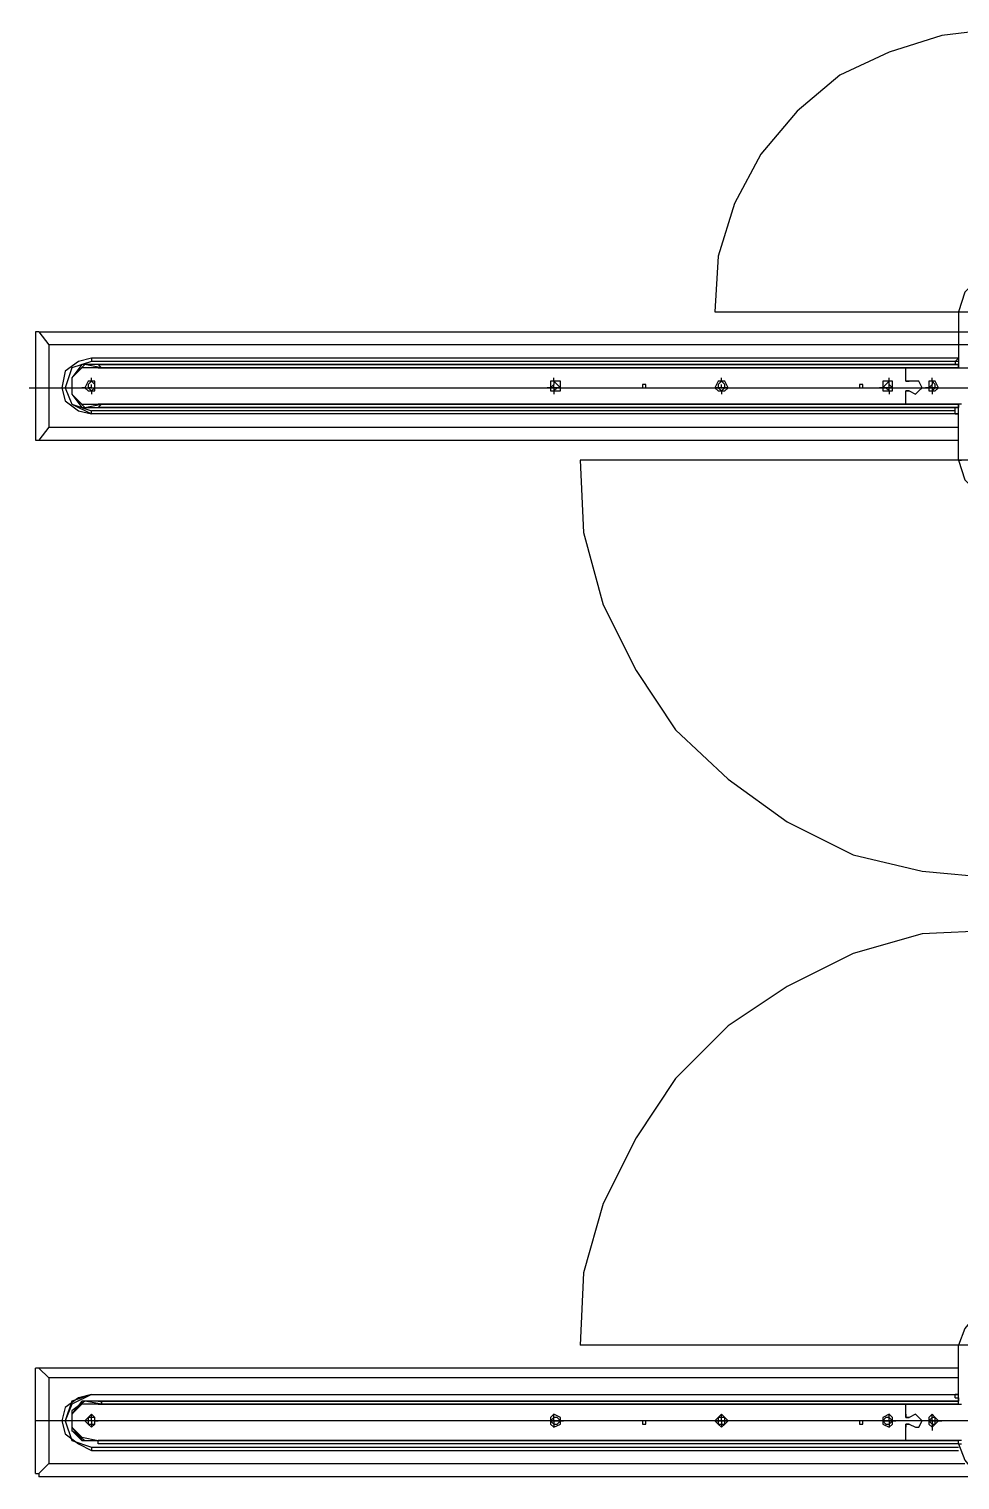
# Model space of a CAD drawing. Header units: millimetres. Extents: x -774950 to -670403, y -1165325 to -1109738.
# Drawn here: x -715954 to -714983, y -1149466 to -1147953 of the extents above; entities that cross this region are included whole.
import ezdxf

# ---------------------------------------------------------------- set-up
doc = ezdxf.new("R2010")
doc.units = ezdxf.units.MM
doc.header["$LTSCALE"] = 3000
doc.header["$MEASUREMENT"] = 0
for name, color, linetype in [('FURNITURE', 250, 'CONTINUOUS'), ('PDF_BORDTEXT', 7, 'CONTINUOUS'), ('PDF_DIMS', 7, 'CONTINUOUS'), ('PDF_FLs Combi Centre (N-W)', 7, 'CONTINUOUS'), ('PDF_FLs Right (W)', 7, 'CONTINUOUS'), ('PDF_NEW', 7, 'CONTINUOUS')]:
    doc.layers.add(name, color=color, linetype=linetype)

# ---------------------------------------------------------------- blocks, each defined once
blk = doc.blocks.new('G$C45963954')
at = {"layer": 'PDF_BORDTEXT', "color": 2, "true_color": 0xffff00}
blk.add_lwpolyline([(952.1, 342.9), (952.1, 966.7)], dxfattribs=at)
at = {"layer": 'PDF_DIMS', "color": 4, "true_color": 0x00ffff}
for points in [[(1036.1, -417.7), (1036.1, 1723.7)], [(2181.5, 1716.4), (2181.5, -410.4)]]:
    blk.add_lwpolyline(points, dxfattribs=at)
at = {"layer": 'PDF_FLs Combi Centre (N-W)', "color": 2}
for points in [[(974, -406.8), (974, 1712.8)], [(988.6, 1701.8), (988.6, -395.8)], [(1116.3, 193.3), (1196.6, 197), (1276.8, 218.9), (1349.8, 255.4), (1415.5, 299.1), (1470.2, 357.5), (1517.6, 423.2), (1554.1, 496.1), (1572.3, 572.7), (1579.6, 653), (1572.3, 736.9), (1554.1, 813.5), (1517.6, 886.5), (1470.2, 952.1), (1415.5, 1010.5), (1349.8, 1054.3), (1276.8, 1090.8), (1196.6, 1109), (1116.3, 1116.3)], [(1116.3, 1116.3), (1116.3, 193.3)], [(2097.6, 1116.3), (2017.4, 1109), (1940.8, 1090.8), (1867.8, 1054.3), (1802.1, 1010.5), (1743.8, 952.1), (1700, 886.5), (1663.5, 813.5), (1641.6, 736.9), (1638, 653), (1641.6, 572.7), (1663.5, 496.1), (1700, 423.2), (1743.8, 357.5), (1802.1, 299.1), (1867.8, 255.4), (1940.8, 218.9), (2017.4, 197), (2097.6, 193.3)], [(2097.6, 1116.3), (2097.6, 193.3)], [(952.1, 966.7), (890.1, 963.1), (831.8, 944.8), (777, 915.7), (729.6, 875.5), (689.5, 828.1), (663.9, 773.4), (645.7, 715), (638.4, 653), (645.7, 594.6), (663.9, 536.3), (689.5, 481.5), (729.6, 434.1), (777, 394), (831.8, 364.8), (890.1, 346.6), (952.1, 342.9)], [(1014.2, 554.5), (1014.2, 755.2)], [(952.1, 696.8), (930.3, 689.5), (915.7, 674.9), (908.4, 653), (915.7, 634.8), (930.3, 620.2), (952.1, 612.9)], [(1116.3, 612.9), (1138.2, 620.2), (1152.8, 634.8), (1160.1, 653), (1152.8, 674.9), (1138.2, 689.5), (1116.3, 696.8)], [(2243.6, 634.8), (2243.6, -406.8)], [(952.1, 612.9), (1014.2, 612.9)], [(1006.9, 609.2), (1003.2, 612.9)], [(1010.5, 612.9), (1010.5, 609.2)], [(1014.2, 612.9), (1010.5, 612.9)], [(1010.5, -341.1), (1010.5, 612.9)], [(1014.2, 612.9), (1014.2, -337.4)], [(1054.3, 616.5), (1054.3, 554.5)], [(1054.3, -337.4), (1054.3, 612.9)], [(1054.3, 612.9), (1057.9, 612.9)], [(1116.3, 612.9), (1054.3, 612.9)], [(1057.9, 612.9), (1057.9, 609.2)], [(1057.9, 612.9), (1057.9, -341.1)], [(1065.2, 609.2), (1065.2, 612.9)], [(1079.8, -395.8), (1079.8, 612.9)], [(1094.4, -406.8), (1094.4, 612.9)], [(2123.2, 612.9), (2123.2, -406.8)], [(2134.1, 612.9), (2134.1, -395.8)], [(2229, -395.8), (2229, 620.2)], [(1006.9, 609.2), (1010.5, 609.2)], [(1006.9, 609.2), (1006.9, -348.4)], [(1061.6, 609.2), (1057.9, 609.2)], [(1057.9, 598.3), (1057.9, 594.6)], [(1061.6, 609.2), (1061.6, -348.4)], [(1065.2, 609.2), (1061.6, 609.2)], [(1036.1, 591), (1036.1, 580)], [(1057.9, 594.6), (1057.9, -326.5)], [(1039.7, 558.2), (1043.3, 565.5), (1039.7, 569.1), (1036.1, 572.7), (1028.8, 569.1), (1028.8, 565.5), (1028.8, 558.2)], [(1039.7, 558.2), (1043.3, 565.5), (1039.7, 569.1), (1036.1, 572.7), (1028.8, 569.1), (1028.8, 565.5), (1028.8, 558.2)], [(1014.2, -341.1), (1014.2, 554.5)], [(1028.8, 554.5), (1014.2, 554.5)], [(1028.8, 554.5), (1014.2, 554.5)], [(1028.8, 554.5), (1028.8, 558.2)], [(1028.8, 558.2), (1028.8, 554.5)], [(1039.7, 558.2), (1039.7, 554.5)], [(1039.7, 554.5), (1039.7, 558.2)], [(1054.3, 554.5), (1039.7, 554.5)], [(1054.3, 554.5), (1039.7, 554.5)], [(1054.3, 554.5), (1054.3, -341.1)], [(1036.1, 539.9), (1036.1, 529)], [(1036.1, 357.5), (1036.1, 342.9)], [(1036.1, 171.5), (1036.1, 160.5)], [(1014.2, -337.4), (1010.5, -355.7), (1025.1, -370.3), (1043.3, -370.3), (1057.9, -355.7), (1054.3, -337.4)], [(1014.2, -337.4), (1010.5, -341.1)], [(1014.2, -333.8), (1014.2, -337.4)], [(1014.2, -341.1), (1014.2, -337.4)], [(1054.3, -337.4), (1054.3, -333.8)], [(1054.3, -337.4), (1054.3, -341.1)], [(1057.9, -341.1), (1054.3, -337.4)], [(2163.3, -337.4), (2159.7, -355.7), (2170.6, -370.3), (2192.5, -370.3), (2203.4, -355.7), (2203.4, -337.4)], [(1006.9, -348.4), (1014.2, -370.3), (1036.1, -377.6), (1054.3, -370.3), (1061.6, -348.4)], [(1010.5, -341.1), (1010.5, -359.3), (1025.1, -370.3), (1043.3, -370.3), (1057.9, -359.3), (1057.9, -341.1)], [(1014.2, -341.1), (1014.2, -359.3), (1025.1, -370.3), (1043.3, -370.3), (1054.3, -359.3), (1054.3, -341.1)], [(1014.2, -341.1), (1014.2, -359.3), (1025.1, -370.3), (1043.3, -370.3), (1054.3, -359.3), (1054.3, -341.1)], [(2159.7, -341.1), (2159.7, -359.3), (2174.2, -370.3), (2192.5, -370.3), (2203.4, -359.3), (2203.4, -341.1)], [(2163.3, -341.1), (2163.3, -359.3), (2174.2, -370.3), (2188.8, -370.3), (2199.8, -359.3), (2203.4, -341.1)], [(2163.3, -341.1), (2163.3, -359.3), (2174.2, -370.3), (2188.8, -370.3), (2203.4, -359.3), (2203.4, -341.1)], [(988.6, -395.8), (1079.8, -395.8)], [(1079.8, -395.8), (1094.4, -406.8)], [(2123.2, -406.8), (2134.1, -395.8)], [(2134.1, -395.8), (2229, -395.8)], [(2229, -395.8), (2239.9, -406.8)], [(974, -410.4), (1094.4, -410.4)], [(1094.4, -410.4), (1094.4, -406.8)], [(2123.2, -406.8), (2123.2, -410.4)], [(2239.9, -410.4), (2123.2, -410.4)], [(2239.9, -410.4), (2239.9, -406.8)], [(2239.9, -406.8), (2243.6, -406.8)]]:
    blk.add_lwpolyline(points, dxfattribs=at)
at = {"layer": 'PDF_FLs Combi Centre (N-W)', "color": 8, "true_color": 0x808080}
for points in [[(952.1, 612.9), (952.1, 616.5)], [(1003.2, 612.9), (1003.2, -348.4)], [(1006.9, 612.9), (1006.9, -348.4)], [(1010.5, 612.9), (1010.5, -341.1)], [(1014.2, -337.4), (1014.2, 612.9)], [(1054.3, 612.9), (1054.3, -337.4)], [(1057.9, -341.1), (1057.9, 612.9)], [(1065.2, 612.9), (1065.2, -348.4)], [(1065.2, 612.9), (1065.2, -348.4)], [(1116.3, 612.9), (1116.3, 616.5)], [(1003.2, -348.4), (1006.9, -348.4)], [(1003.2, -348.4), (1006.9, -363), (1017.8, -377.6), (1036.1, -381.2), (1050.6, -377.6), (1061.6, -363), (1065.2, -348.4)], [(1006.9, -348.4), (1014.2, -370.3), (1036.1, -377.6), (1054.3, -370.3), (1065.2, -348.4)], [(1065.2, -348.4), (1061.6, -348.4)]]:
    blk.add_lwpolyline(points, dxfattribs=at)
at = {"layer": 'PDF_FLs Combi Centre (N-W)', "color": 2}
for points in [[(1039.7, 583.7), (1039.7, 587.3), (1036.1, 591), (1028.8, 587.3), (1028.8, 583.7), (1028.8, 580), (1036.1, 580), (1039.7, 580)], [(1039.7, 583.7), (1036.1, 587.3), (1032.4, 587.3), (1028.8, 583.7), (1032.4, 583.7), (1036.1, 580), (1036.1, 583.7)], [(1039.7, 536.3), (1039.7, 539.9), (1036.1, 539.9), (1028.8, 539.9), (1028.8, 536.3), (1028.8, 529), (1036.1, 529), (1039.7, 529)], [(1039.7, 536.3), (1036.1, 536.3), (1036.1, 539.9), (1032.4, 536.3), (1028.8, 536.3), (1032.4, 532.6), (1036.1, 529), (1036.1, 532.6)], [(1036.1, 503.4), (1036.1, 507.1), (1032.4, 507.1), (1032.4, 503.4)], [(1039.7, 350.2), (1039.7, 353.9), (1036.1, 357.5), (1028.8, 353.9), (1028.8, 350.2), (1028.8, 346.6), (1036.1, 342.9), (1039.7, 346.6)], [(1039.7, 350.2), (1036.1, 353.9), (1032.4, 353.9), (1028.8, 350.2), (1032.4, 346.6), (1036.1, 346.6)], [(1036.1, 266.3), (1032.4, 266.3), (1032.4, 262.7), (1036.1, 262.7)], [(1039.7, 164.2), (1039.7, 171.5), (1036.1, 171.5), (1028.8, 171.5), (1028.8, 164.2), (1028.8, 160.5), (1036.1, 160.5), (1039.7, 160.5)], [(1039.7, 164.2), (1036.1, 167.8), (1036.1, 171.5), (1032.4, 167.8), (1028.8, 164.2), (1032.4, 164.2), (1036.1, 160.5), (1036.1, 164.2)], [(1039.7, -348.4), (1039.7, -344.7), (1036.1, -344.7), (1028.8, -344.7), (1028.8, -348.4), (1028.8, -352), (1036.1, -355.7), (1039.7, -352)], [(1039.7, -348.4), (1036.1, -344.7), (1032.4, -344.7), (1028.8, -348.4), (1032.4, -352), (1036.1, -352)]]:
    blk.add_lwpolyline(points, close=True, dxfattribs=at)
at = {"layer": 'PDF_FLs Combi Centre (N-W)', "color": 2, "true_color": 0xffff00}
for points in [[(974, -406.8), (988.6, -395.8)], [(974, -406.8), (974, -410.4)]]:
    blk.add_lwpolyline(points, dxfattribs=at)
at = {"layer": 'PDF_FLs Right (W)', "color": 2}
for points in [[(2097.6, 696.8), (2079.4, 689.5), (2061.2, 674.9), (2057.5, 653), (2061.2, 634.8), (2079.4, 620.2), (2097.6, 612.9)], [(2207.1, 612.9), (2225.3, 620.2), (2243.6, 634.8), (2247.2, 653), (2243.6, 674.9), (2225.3, 689.5), (2207.1, 696.8)], [(2163.3, 612.9), (2097.6, 612.9)], [(2152.4, 612.9), (2152.4, 609.2)], [(2156, 609.2), (2156, 612.9), (2159.7, 612.9)], [(2159.7, -341.1), (2159.7, 612.9)], [(2163.3, 612.9), (2159.7, 612.9)], [(2163.3, 554.5), (2163.3, 616.5)], [(2163.3, 612.9), (2163.3, -337.4)], [(2203.4, 616.5), (2203.4, 554.5)], [(2203.4, -337.4), (2203.4, 612.9)], [(2207.1, 612.9), (2203.4, 612.9)], [(2207.1, 612.9), (2203.4, 612.9)], [(2207.1, 612.9), (2207.1, -341.1)], [(2210.7, -348.4), (2210.7, 612.9)], [(2152.4, -348.4), (2152.4, 609.2)], [(2156, 609.2), (2152.4, 609.2)], [(2159.7, 594.6), (2159.7, 598.3)], [(2159.7, -326.5), (2159.7, 594.6)], [(2181.5, 580), (2181.5, 591)], [(2185.2, 558.2), (2188.8, 565.5), (2188.8, 569.1), (2181.5, 572.7), (2177.9, 569.1), (2174.2, 565.5), (2177.9, 558.2)], [(2185.2, 558.2), (2188.8, 565.5), (2188.8, 569.1), (2181.5, 572.7), (2177.9, 569.1), (2174.2, 565.5), (2177.9, 558.2)], [(2163.3, -341.1), (2163.3, 554.5)], [(2177.9, 554.5), (2163.3, 554.5)], [(2174.2, 554.5), (2163.3, 554.5)], [(2174.2, 554.5), (2177.9, 554.5)], [(2177.9, 554.5), (2177.9, 558.2)], [(2177.9, 558.2), (2177.9, 554.5)], [(2185.2, 558.2), (2185.2, 554.5)], [(2185.2, 554.5), (2185.2, 558.2)], [(2188.8, 554.5), (2185.2, 554.5)], [(2185.2, 554.5), (2188.8, 554.5)], [(2203.4, 554.5), (2188.8, 554.5)], [(2203.4, 554.5), (2188.8, 554.5)], [(2203.4, 554.5), (2203.4, -341.1)], [(2181.5, 529), (2181.5, 539.9)], [(2181.5, 342.9), (2181.5, 357.5)], [(2181.5, 160.5), (2181.5, 171.5)], [(2163.3, -333.8), (2163.3, -337.4), (2159.7, -337.4)], [(2159.7, -337.4), (2163.3, -337.4)], [(2159.7, -337.4), (2159.7, -341.1)], [(2163.3, -341.1), (2163.3, -337.4)], [(2203.4, -337.4), (2203.4, -333.8)], [(2203.4, -337.4), (2203.4, -341.1)], [(2203.4, -341.1), (2203.4, -337.4)], [(2152.4, -348.4), (2163.3, -370.3), (2181.5, -377.6), (2203.4, -370.3), (2210.7, -348.4)], [(2207.1, -341.1), (2203.4, -341.1)]]:
    blk.add_lwpolyline(points, dxfattribs=at)
at = {"layer": 'PDF_FLs Right (W)', "color": 8, "true_color": 0x808080}
for points in [[(2097.6, 616.5), (2097.6, 612.9)], [(2152.4, -348.4), (2152.4, 612.9)], [(2152.4, -348.4), (2152.4, 612.9)], [(2159.7, 612.9), (2159.7, -341.1)], [(2159.7, -337.4), (2159.7, 612.9)], [(2203.4, 612.9), (2203.4, -337.4)], [(2203.4, -341.1), (2203.4, 612.9)], [(2207.1, 612.9), (2207.1, 616.5)], [(2210.7, -348.4), (2210.7, 612.9)], [(2214.4, -348.4), (2214.4, 612.9)], [(2152.4, -348.4), (2159.7, -370.3), (2181.5, -377.6), (2203.4, -370.3), (2210.7, -348.4)], [(2152.4, -348.4), (2156, -363), (2167, -377.6), (2181.5, -381.2), (2196.1, -377.6), (2207.1, -363), (2214.4, -348.4)], [(2210.7, -348.4), (2214.4, -348.4)]]:
    blk.add_lwpolyline(points, dxfattribs=at)
at = {"layer": 'PDF_FLs Right (W)', "color": 2}
for points in [[(2188.8, 583.7), (2185.2, 587.3), (2181.5, 591), (2177.9, 587.3), (2174.2, 583.7), (2177.9, 580), (2181.5, 580), (2185.2, 580)], [(2185.2, 583.7), (2185.2, 587.3), (2181.5, 587.3), (2177.9, 587.3), (2177.9, 583.7), (2181.5, 580)], [(2188.8, 536.3), (2185.2, 539.9), (2181.5, 539.9), (2177.9, 539.9), (2174.2, 536.3), (2177.9, 529), (2181.5, 529), (2185.2, 529)], [(2185.2, 536.3), (2181.5, 539.9), (2177.9, 536.3), (2177.9, 532.6), (2181.5, 529), (2185.2, 532.6)], [(2185.2, 503.4), (2185.2, 507.1), (2181.5, 507.1), (2181.5, 503.4)], [(2188.8, 350.2), (2185.2, 353.9), (2181.5, 357.5), (2177.9, 353.9), (2174.2, 350.2), (2177.9, 346.6), (2181.5, 342.9), (2185.2, 346.6)], [(2185.2, 350.2), (2185.2, 353.9), (2181.5, 353.9), (2177.9, 353.9), (2177.9, 350.2), (2177.9, 346.6), (2181.5, 346.6), (2185.2, 346.6)], [(2185.2, 266.3), (2181.5, 266.3), (2181.5, 262.7), (2185.2, 262.7)], [(2188.8, 164.2), (2185.2, 171.5), (2181.5, 171.5), (2177.9, 171.5), (2174.2, 164.2), (2177.9, 160.5), (2181.5, 160.5), (2185.2, 160.5)], [(2185.2, 164.2), (2185.2, 167.8), (2181.5, 171.5), (2177.9, 167.8), (2177.9, 164.2), (2181.5, 160.5)], [(2188.8, -348.4), (2185.2, -344.7), (2181.5, -344.7), (2177.9, -344.7), (2174.2, -348.4), (2177.9, -352), (2181.5, -355.7), (2185.2, -352)], [(2185.2, -348.4), (2185.2, -344.7), (2181.5, -344.7), (2177.9, -344.7), (2177.9, -348.4), (2177.9, -352), (2181.5, -352), (2185.2, -352)]]:
    blk.add_lwpolyline(points, close=True, dxfattribs=at)
at = {"layer": 'PDF_NEW', "color": 2}
for points in [[(1028.8, 583.7), (1025.1, 583.7)], [(1036.1, 583.7), (1032.4, 583.7)], [(1036.1, 591), (1036.1, 594.6)], [(1036.1, 583.7), (1036.1, 587.3)], [(1036.1, 580), (1036.1, 576.4)], [(1039.7, 583.7), (1043.3, 583.7)]]:
    blk.add_lwpolyline(points, dxfattribs=at)
at = {"layer": 'PDF_NEW', "color": 6, "true_color": 0xff00ff}
for points in [[(1028.8, 583.7), (1025.1, 583.7)], [(1036.1, 583.7), (1032.4, 583.7)], [(1036.1, 591), (1036.1, 594.6)], [(1036.1, 583.7), (1036.1, 587.3)], [(1036.1, 580), (1036.1, 576.4)], [(1039.7, 583.7), (1043.3, 583.7)], [(2177.9, 583.7), (2174.2, 583.7)], [(2181.5, 583.7), (2177.9, 583.7)], [(2181.5, 591), (2181.5, 594.6)], [(2181.5, 583.7), (2181.5, 587.3)], [(2181.5, 583.7), (2185.2, 583.7)], [(2181.5, 580), (2181.5, 576.4)], [(2185.2, 583.7), (2192.5, 583.7)], [(1028.8, 536.3), (1025.1, 536.3)], [(1036.1, 536.3), (1032.4, 536.3)], [(1036.1, 539.9), (1036.1, 543.6)], [(1036.1, 536.3), (1036.1, 532.6)], [(1039.7, 536.3), (1043.3, 536.3)], [(2177.9, 536.3), (2174.2, 536.3)], [(2181.5, 536.3), (2177.9, 536.3)], [(2181.5, 539.9), (2181.5, 543.6)], [(2181.5, 536.3), (2181.5, 532.6)], [(2181.5, 536.3), (2185.2, 536.3)], [(2185.2, 536.3), (2188.8, 536.3)], [(1036.1, 529), (1036.1, 525.3)], [(2181.5, 529), (2181.5, 525.3)], [(1036.1, 353.9), (1036.1, 361.2)], [(2181.5, 353.9), (2181.5, 357.5)], [(1028.8, 350.2), (1025.1, 350.2)], [(1036.1, 350.2), (1032.4, 350.2)], [(1036.1, 350.2), (1036.1, 353.9)], [(1036.1, 350.2), (1036.1, 346.6)], [(1036.1, 346.6), (1036.1, 342.9)], [(1039.7, 350.2), (1043.3, 350.2)], [(2177.9, 350.2), (2174.2, 350.2)], [(2181.5, 350.2), (2177.9, 350.2)], [(2181.5, 350.2), (2181.5, 353.9)], [(2181.5, 350.2), (2181.5, 346.6)], [(2181.5, 350.2), (2185.2, 350.2)], [(2181.5, 346.6), (2181.5, 342.9)], [(2185.2, 350.2), (2188.8, 350.2)], [(1028.8, 164.2), (1025.1, 164.2)], [(1036.1, 164.2), (1032.4, 164.2)], [(1036.1, 171.5), (1036.1, 175.1)], [(1036.1, 164.2), (1036.1, 167.8)], [(1039.7, 164.2), (1043.3, 164.2)], [(2177.9, 164.2), (2174.2, 164.2)], [(2181.5, 164.2), (2177.9, 164.2)], [(2181.5, 171.5), (2181.5, 175.1)], [(2181.5, 164.2), (2181.5, 167.8)], [(2181.5, 164.2), (2185.2, 164.2)], [(2185.2, 164.2), (2188.8, 164.2)], [(1036.1, 160.5), (1036.1, 156.9)], [(2181.5, 160.5), (2181.5, 156.9)], [(1028.8, -348.4), (1025.1, -348.4)], [(1036.1, -348.4), (1032.4, -348.4)], [(1036.1, -344.7), (1036.1, -341.1)], [(1036.1, -348.4), (1036.1, -352)], [(1039.7, -348.4), (1043.3, -348.4)], [(2177.9, -348.4), (2174.2, -348.4)], [(2181.5, -348.4), (2177.9, -348.4)], [(2181.5, -344.7), (2181.5, -341.1)], [(2181.5, -348.4), (2181.5, -352)], [(2181.5, -348.4), (2185.2, -348.4)], [(2185.2, -348.4), (2188.8, -348.4)], [(1036.1, -355.7), (1036.1, -359.3)]]:
    blk.add_lwpolyline(points, dxfattribs=at)

msp = doc.modelspace()

# ---------------------------------------------------------------- block references
at = {"layer": 'FURNITURE', "xscale": 0.9403759089606419, "yscale": 0.9403759089606419, "zscale": 0.9403759089606419, "rotation": 270}
msp.add_blockref('G$C45963954', (-715561.2, -1147352.8), dxfattribs=at)

doc.saveas('drawing.dxf')
